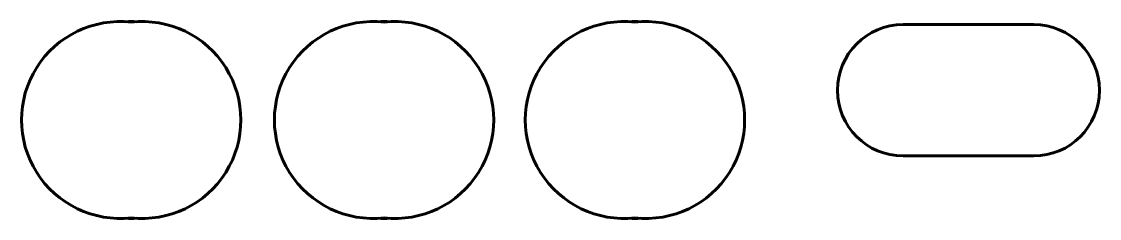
# Model space of a CAD drawing. Header units: millimetres. Extents: x -86.4 to 12, y -11.7 to 6.3.
import ezdxf

# ---------------------------------------------------------------- set-up
doc = ezdxf.new("R2010")
doc.units = ezdxf.units.MM
doc.linetypes.add('K5LT_BASIC', pattern=[0])
doc.layers.add('Системный слой', color=7, linetype='Continuous')

msp = doc.modelspace()

# ---------------------------------------------------------------- linework, layer by layer
at = {"layer": 'Системный слой', "color": 150, "linetype": 'K5LT_BASIC', "lineweight": 60, "true_color": 0x0080ff}
for p, q in [((-5.925, 6), (6, 6)), ((-5.925, -6), (6, -6))]:
    msp.add_line(p, q, dxfattribs=at)
for centre, radius, start, end in [((-77.429, -2.715), 9, 83.52532, 276.47468), ((-76.421, -2.715), 9, 86.74595, 93.21029), ((-75.399, -2.715), 9, 263.48135, 96.51865), ((-54.338, -2.715), 9, 83.52532, 276.47468), ((-53.33, -2.715), 9, 86.74595, 93.21029), ((-52.308, -2.715), 9, 263.48135, 96.51865), ((-31.429, -2.715), 9, 83.52532, 276.47468), ((-30.421, -2.715), 9, 86.74595, 93.21029), ((-29.399, -2.715), 9, 263.48135, 96.51865), ((-5.925, 0), 6, 90, 270), ((6, 0), 6, 270, 90), ((0, 0), 6, 270, 270.75889), ((-76.421, -2.715), 9, 266.78971, 273.25405), ((-53.33, -2.715), 9, 266.78971, 273.25405), ((-30.421, -2.715), 9, 266.78971, 273.25405)]:
    msp.add_arc(centre, radius, start, end, dxfattribs=at)

doc.saveas('drawing.dxf')
